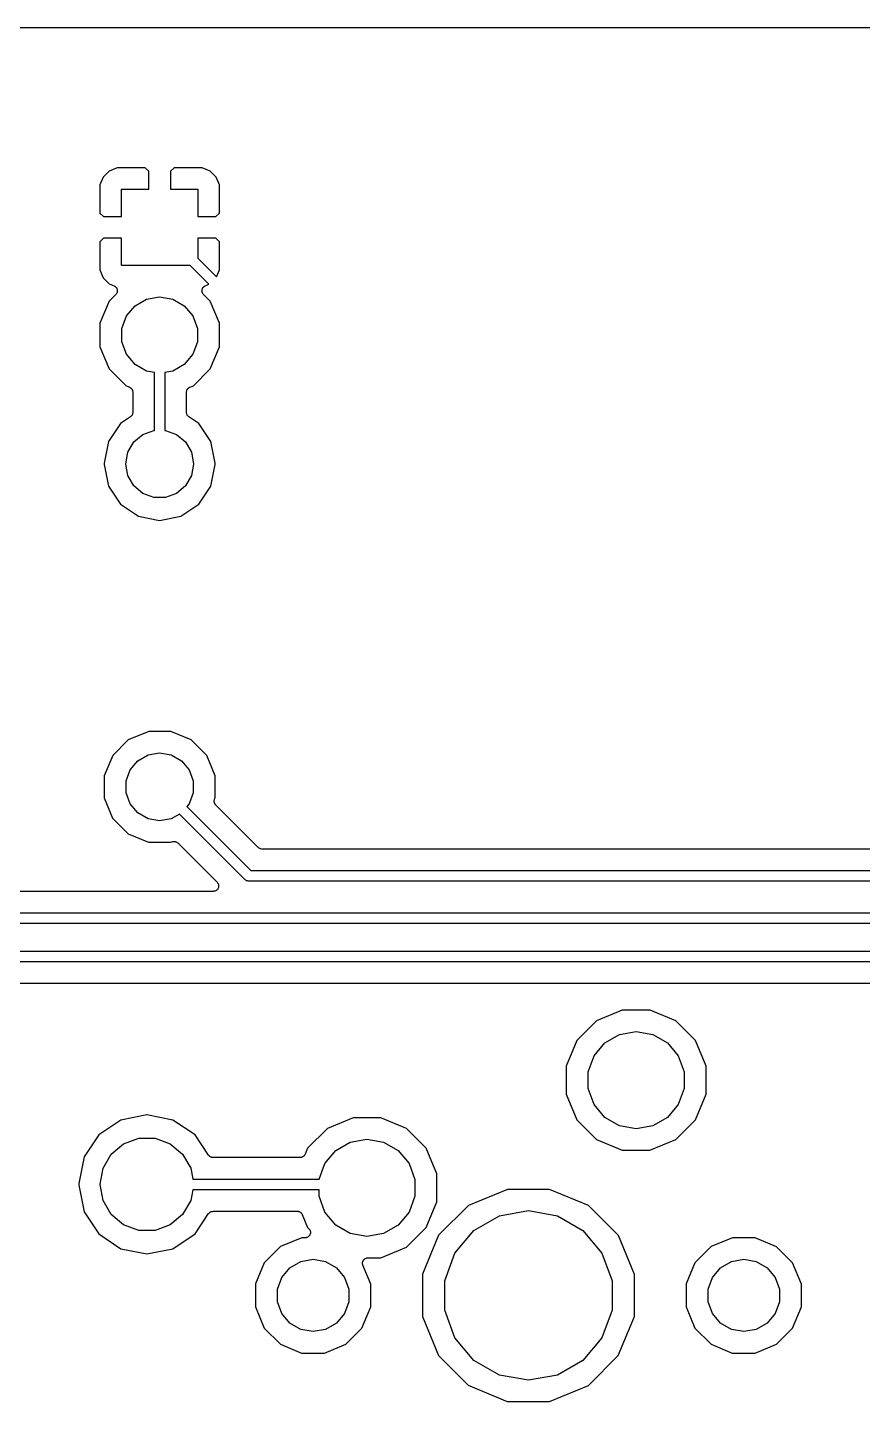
# Model space of a CAD drawing. Extents: x 37 to 156, y -136 to -20.
# Drawn here: x 57.18 to 76.88, y -52.5 to -20.08 of the extents above; entities that cross this region are included whole.
import ezdxf

# ---------------------------------------------------------------- set-up
doc = ezdxf.new("R2010")
doc.units = 0
doc.header["$MEASUREMENT"] = 0
doc.layers.add('BLACK', color=7, linetype='CONTINUOUS')

msp = doc.modelspace()

# ---------------------------------------------------------------- linework, layer by layer
at = {"layer": 'Black'}
for p, q in [((37.61, -20.083), (155.39, -20.083)), ((58.9693, -23.6122), (58.892, -23.799)), ((59.1122, -23.4693), (58.9693, -23.6122)), ((59.299, -23.392), (59.1122, -23.4693)), ((59.9616, -23.392), (59.299, -23.392)), ((60.046, -23.4764), (59.9616, -23.392)), ((60.046, -23.9), (60.046, -23.4764)), ((60.6384, -23.392), (60.554, -23.4764)), ((60.554, -23.4764), (60.554, -23.9)), ((61.301, -23.392), (60.6384, -23.392)), ((61.4878, -23.4693), (61.301, -23.392)), ((61.6307, -23.6122), (61.4878, -23.4693)), ((61.708, -23.799), (61.6307, -23.6122)), ((58.892, -23.799), (58.892, -24.4616)), ((59.4, -24.546), (59.4, -23.9)), ((59.4, -23.9), (60.046, -23.9)), ((60.554, -23.9), (61.2, -23.9)), ((61.2, -23.9), (61.2, -24.546)), ((61.708, -24.4616), (61.708, -23.799)), ((58.892, -24.4616), (58.9764, -24.546)), ((58.9764, -24.546), (59.4, -24.546)), ((61.2, -24.546), (61.6236, -24.546)), ((61.6236, -24.546), (61.708, -24.4616)), ((58.9764, -25.054), (58.892, -25.1384)), ((58.892, -25.1384), (58.892, -25.801)), ((59.4, -25.054), (58.9764, -25.054)), ((59.4, -25.7), (59.4, -25.054)), ((61.2, -25.054), (61.2, -25.5232)), ((61.6236, -25.054), (61.2, -25.054)), ((61.708, -25.1384), (61.6236, -25.054)), ((61.708, -25.4238), (61.708, -25.1384)), ((61.2, -25.5232), (61.6406, -25.9638)), ((61.708, -25.801), (61.708, -25.4238)), ((58.892, -25.801), (58.9693, -25.9878)), ((61.0232, -25.7), (59.4, -25.7)), ((61.4638, -26.1406), (61.0232, -25.7)), ((61.6406, -25.9638), (61.708, -25.801)), ((58.9693, -25.9878), (59.1122, -26.1307)), ((59.1122, -26.1307), (59.2236, -26.1768)), ((59.2236, -26.1768), (59.2353, -26.1843)), ((59.2353, -26.1843), (59.2479, -26.1902)), ((59.2479, -26.1902), (59.2538, -26.196)), ((59.2538, -26.196), (59.2608, -26.2005)), ((59.2608, -26.2005), (59.2693, -26.2115)), ((59.2693, -26.2115), (59.2791, -26.2214)), ((59.2791, -26.2214), (59.2826, -26.2289)), ((59.2826, -26.2289), (59.2876, -26.2355)), ((59.2876, -26.2355), (59.2918, -26.2487)), ((59.2918, -26.2487), (59.2977, -26.2614)), ((61.3023, -26.2612), (61.3081, -26.2487)), ((61.3081, -26.2487), (61.3123, -26.2355)), ((61.3123, -26.2355), (61.3174, -26.2288)), ((61.3174, -26.2288), (61.3209, -26.2212)), ((61.3209, -26.2212), (61.3307, -26.2115)), ((61.3307, -26.2115), (61.3391, -26.2005)), ((61.3391, -26.2005), (61.3462, -26.196)), ((61.3462, -26.196), (61.3522, -26.1901)), ((61.3522, -26.1901), (61.3647, -26.1842)), ((61.3647, -26.1842), (61.3763, -26.1768)), ((61.3763, -26.1768), (61.4638, -26.1406)), ((59.1071, -26.5414), (58.8922, -27.0587)), ((59.2647, -26.384), (59.1071, -26.5414)), ((59.2727, -26.3726), (59.2647, -26.384)), ((59.2821, -26.3624), (59.2727, -26.3726)), ((59.2853, -26.3547), (59.2821, -26.3624)), ((59.29, -26.3479), (59.2853, -26.3547)), ((59.2937, -26.3345), (59.29, -26.3479)), ((59.299, -26.3216), (59.2937, -26.3345)), ((59.2977, -26.2614), (59.2984, -26.2696)), ((59.2984, -26.2696), (59.3009, -26.2775)), ((59.2993, -26.3133), (59.299, -26.3216)), ((59.3015, -26.3053), (59.2993, -26.3133)), ((59.3009, -26.2775), (59.3003, -26.2914)), ((59.3003, -26.2914), (59.3015, -26.3053)), ((59.7193, -26.6479), (59.991, -26.491)), ((59.991, -26.491), (60.3, -26.4366)), ((60.3, -26.4366), (60.609, -26.491)), ((60.609, -26.491), (60.8807, -26.6479)), ((61.2984, -26.3051), (61.2996, -26.2914)), ((61.3006, -26.3132), (61.2984, -26.3051)), ((61.299, -26.2776), (61.3015, -26.2696)), ((61.2996, -26.2914), (61.299, -26.2776)), ((61.3009, -26.3216), (61.3006, -26.3132)), ((61.3062, -26.3344), (61.3009, -26.3216)), ((61.3015, -26.2696), (61.3023, -26.2612)), ((61.3098, -26.3477), (61.3062, -26.3344)), ((61.3146, -26.3546), (61.3098, -26.3477)), ((61.3178, -26.3624), (61.3146, -26.3546)), ((61.3271, -26.3726), (61.3178, -26.3624)), ((61.335, -26.3839), (61.3271, -26.3726)), ((61.4943, -26.5435), (61.335, -26.3839)), ((61.7082, -27.0612), (61.4943, -26.5435)), ((59.4103, -27.1831), (59.5176, -26.8883)), ((59.5176, -26.8883), (59.7193, -26.6479)), ((60.8807, -26.6479), (61.0824, -26.8883)), ((61.0824, -26.8883), (61.1897, -27.1831)), ((58.8922, -27.0587), (58.8918, -27.6188)), ((59.4103, -27.4969), (59.4103, -27.1831)), ((61.1897, -27.1831), (61.1897, -27.4969)), ((61.7078, -27.6213), (61.7082, -27.0612)), ((59.5176, -27.7917), (59.4103, -27.4969)), ((61.1897, -27.4969), (61.0824, -27.7917)), ((58.8918, -27.6188), (59.1057, -28.1365)), ((59.7193, -28.0321), (59.5176, -27.7917)), ((61.0824, -27.7917), (60.8807, -28.0321)), ((61.4929, -28.1386), (61.7078, -27.6213)), ((59.1057, -28.1365), (59.5014, -28.5329)), ((59.991, -28.189), (59.7193, -28.0321)), ((60.175, -28.2214), (59.991, -28.189)), ((60.609, -28.189), (60.425, -28.2214)), ((60.8807, -28.0321), (60.609, -28.189)), ((61.0965, -28.5343), (61.4929, -28.1386)), ((60.175, -29.5891), (60.175, -28.2214)), ((60.425, -28.2214), (60.425, -29.5891)), ((59.5014, -28.5329), (59.5887, -28.5692)), ((59.5887, -28.5692), (59.5957, -28.5737)), ((59.5957, -28.5737), (59.6035, -28.5765)), ((59.6035, -28.5765), (59.6142, -28.5855)), ((59.6142, -28.5855), (59.6259, -28.5929)), ((59.6259, -28.5929), (59.6309, -28.5995)), ((59.6309, -28.5995), (59.6373, -28.6049)), ((59.6373, -28.6049), (59.6442, -28.6169)), ((59.6442, -28.6169), (59.6527, -28.6279)), ((59.6527, -28.6279), (59.6552, -28.6359)), ((59.6552, -28.6359), (59.6593, -28.6431)), ((59.6593, -28.6431), (59.6618, -28.6568)), ((59.6618, -28.6568), (59.6659, -28.67)), ((59.6659, -28.67), (59.6656, -28.6783)), ((59.6656, -28.6783), (59.667, -28.6865)), ((59.667, -28.6865), (59.667, -29.167)), ((60.933, -28.6868), (60.9345, -28.6786)), ((60.933, -29.167), (60.933, -28.6868)), ((60.9341, -28.6702), (60.9383, -28.657)), ((60.9345, -28.6786), (60.9341, -28.6702)), ((60.9383, -28.657), (60.9407, -28.6434)), ((60.9407, -28.6434), (60.9449, -28.6361)), ((60.9449, -28.6361), (60.9474, -28.6281)), ((60.9474, -28.6281), (60.9558, -28.6172)), ((60.9558, -28.6172), (60.9627, -28.6052)), ((60.9627, -28.6052), (60.9692, -28.5998)), ((60.9692, -28.5998), (60.9743, -28.5931)), ((60.9743, -28.5931), (60.9859, -28.5857)), ((60.9859, -28.5857), (60.9965, -28.5769)), ((60.9965, -28.5769), (61.0044, -28.574)), ((61.0044, -28.574), (61.0115, -28.5695)), ((61.0115, -28.5695), (61.0965, -28.5343)), ((59.667, -29.167), (59.6639, -29.1847)), ((60.9361, -29.1847), (60.933, -29.167)), ((59.3769, -29.4288), (59.0939, -29.8523)), ((59.6106, -29.2726), (59.3769, -29.4288)), ((59.6235, -29.2602), (59.6106, -29.2726)), ((59.6373, -29.2486), (59.6235, -29.2602)), ((59.6394, -29.245), (59.6373, -29.2486)), ((59.6424, -29.2421), (59.6394, -29.245)), ((59.6504, -29.226), (59.6424, -29.2421)), ((59.6593, -29.2104), (59.6504, -29.226)), ((59.6601, -29.2063), (59.6593, -29.2104)), ((59.6619, -29.2025), (59.6601, -29.2063)), ((59.6639, -29.1847), (59.6619, -29.2025)), ((60.9381, -29.2025), (60.9361, -29.1847)), ((60.9399, -29.2063), (60.9381, -29.2025)), ((60.9407, -29.2104), (60.9399, -29.2063)), ((60.9496, -29.226), (60.9407, -29.2104)), ((60.9576, -29.2421), (60.9496, -29.226)), ((60.9606, -29.245), (60.9576, -29.2421)), ((60.9627, -29.2486), (60.9606, -29.245)), ((60.9765, -29.2602), (60.9627, -29.2486)), ((60.9894, -29.2726), (60.9765, -29.2602)), ((61.2231, -29.4288), (60.9894, -29.2726)), ((61.5061, -29.8523), (61.2231, -29.4288)), ((59.6872, -29.8627), (59.9, -29.6841)), ((59.9, -29.6841), (60.1611, -29.5891)), ((60.1611, -29.5891), (60.175, -29.5891)), ((60.425, -29.5891), (60.4389, -29.5891)), ((60.4389, -29.5891), (60.7, -29.6841)), ((60.7, -29.6841), (60.9128, -29.8627)), ((59.0939, -29.8523), (58.992, -30.3644)), ((59.5, -30.3769), (59.5482, -30.1033)), ((59.5482, -30.1033), (59.6872, -29.8627)), ((60.9128, -29.8627), (61.0518, -30.1033)), ((61.0518, -30.1033), (61.1, -30.3769)), ((61.608, -30.3644), (61.5061, -29.8523)), ((58.992, -30.3644), (58.992, -30.3956)), ((58.992, -30.3956), (59.0939, -30.9077)), ((59.5, -30.3831), (59.5, -30.3769)), ((59.5482, -30.6567), (59.5, -30.3831)), ((61.1, -30.3831), (61.0518, -30.6567)), ((61.1, -30.3769), (61.1, -30.3831)), ((61.5061, -30.9077), (61.608, -30.3956)), ((61.608, -30.3956), (61.608, -30.3644)), ((59.6872, -30.8973), (59.5482, -30.6567)), ((61.0518, -30.6567), (60.9128, -30.8973)), ((59.0939, -30.9077), (59.3769, -31.3312)), ((59.9, -31.0759), (59.6872, -30.8973)), ((60.1611, -31.1709), (59.9, -31.0759)), ((60.7, -31.0759), (60.4389, -31.1709)), ((60.9128, -30.8973), (60.7, -31.0759)), ((61.2231, -31.3312), (61.5061, -30.9077)), ((59.3769, -31.3312), (59.8004, -31.6142)), ((60.4389, -31.1709), (60.1611, -31.1709)), ((60.7996, -31.6142), (61.2231, -31.3312)), ((59.8004, -31.6142), (60.3, -31.7136)), ((60.3, -31.7136), (60.7996, -31.6142)), ((59.56, -36.8905), (59.1918, -37.2581)), ((60.041, -36.6918), (59.56, -36.8905)), ((60.5613, -36.6922), (60.041, -36.6918)), ((61.0419, -36.8918), (60.5613, -36.6922)), ((61.4095, -37.26), (61.0419, -36.8918)), ((59.1918, -37.2581), (58.9922, -37.7387)), ((59.7838, -37.3848), (60.0253, -37.2454)), ((60.0253, -37.2454), (60.3, -37.1969)), ((60.3, -37.1969), (60.5747, -37.2454)), ((60.5747, -37.2454), (60.8162, -37.3848)), ((61.6082, -37.741), (61.4095, -37.26)), ((59.5091, -37.8606), (59.6045, -37.5985)), ((59.6045, -37.5985), (59.7838, -37.3848)), ((60.8162, -37.3848), (60.9955, -37.5985)), ((60.9955, -37.5985), (61.0909, -37.8606)), ((58.9922, -37.7387), (58.9918, -38.259)), ((59.5091, -38.1394), (59.5091, -37.8606)), ((61.0909, -37.8606), (61.0909, -38.1394)), ((61.6078, -38.2613), (61.6082, -37.741)), ((59.6045, -38.4015), (59.5091, -38.1394)), ((61.0909, -38.1394), (60.9955, -38.4015)), ((58.9918, -38.259), (59.1905, -38.74)), ((59.7838, -38.6152), (59.6045, -38.4015)), ((60.9955, -38.4015), (60.942, -38.4652)), ((60.942, -38.4652), (62.4518, -39.975)), ((61.5864, -38.3328), (61.5894, -38.3193)), ((61.5875, -38.3411), (61.5864, -38.3328)), ((61.5867, -38.3495), (61.5875, -38.3411)), ((61.5903, -38.3629), (61.5867, -38.3495)), ((61.5894, -38.3193), (61.5906, -38.3056)), ((61.5921, -38.3765), (61.5903, -38.3629)), ((61.5906, -38.3056), (61.5941, -38.298)), ((61.596, -38.384), (61.5921, -38.3765)), ((61.5941, -38.298), (61.596, -38.2898)), ((61.596, -38.2898), (61.6078, -38.2613)), ((61.5982, -38.3921), (61.596, -38.384)), ((61.6061, -38.4034), (61.5982, -38.3921)), ((61.6124, -38.4157), (61.6061, -38.4034)), ((61.6186, -38.4214), (61.6124, -38.4157)), ((61.6235, -38.4283), (61.6186, -38.4214)), ((62.625, -39.4298), (61.6235, -38.4283)), ((59.1905, -38.74), (59.5581, -39.1082)), ((60.0253, -38.7546), (59.7838, -38.6152)), ((60.3, -38.8031), (60.0253, -38.7546)), ((60.5747, -38.7546), (60.3, -38.8031)), ((60.7669, -38.6437), (60.5747, -38.7546)), ((62.3116, -40.1884), (60.7669, -38.6437)), ((59.5581, -39.1082), (60.0387, -39.3078)), ((60.0387, -39.3078), (60.559, -39.3082)), ((60.559, -39.3082), (60.5896, -39.2956)), ((60.5896, -39.2956), (60.5978, -39.2938)), ((60.5978, -39.2938), (60.6053, -39.2903)), ((60.6053, -39.2903), (60.6191, -39.2891)), ((60.6191, -39.2891), (60.6327, -39.2861)), ((60.6327, -39.2861), (60.6409, -39.2872)), ((60.6409, -39.2872), (60.6492, -39.2864)), ((60.6492, -39.2864), (60.6627, -39.29)), ((60.6627, -39.29), (60.6764, -39.2919)), ((60.6764, -39.2919), (60.6838, -39.2957)), ((60.6838, -39.2957), (60.6918, -39.2978)), ((60.6918, -39.2978), (60.7032, -39.3058)), ((60.7032, -39.3058), (60.7155, -39.3123)), ((60.7155, -39.3123), (60.7212, -39.3184)), ((60.7212, -39.3184), (60.728, -39.3231)), ((60.728, -39.3231), (61.655, -40.2502)), ((62.6296, -39.433), (62.625, -39.4298)), ((62.6332, -39.4373), (62.6296, -39.433)), ((62.6475, -39.4456), (62.6332, -39.4373)), ((62.6611, -39.4551), (62.6475, -39.4456)), ((62.6665, -39.4565), (62.6611, -39.4551)), ((62.6714, -39.4593), (62.6665, -39.4565)), ((62.6877, -39.4622), (62.6714, -39.4593)), ((62.7037, -39.4665), (62.6877, -39.4622)), ((62.7093, -39.466), (62.7037, -39.4665)), ((62.7148, -39.467), (62.7093, -39.466)), ((108.798, -39.467), (62.7148, -39.467)), ((62.3161, -40.1915), (62.3116, -40.1884)), ((62.3197, -40.1958), (62.3161, -40.1915)), ((62.3338, -40.2039), (62.3197, -40.1958)), ((62.4518, -39.975), (145.148, -39.975)), ((61.5652, -40.467), (55.0148, -40.467)), ((61.5815, -40.4641), (61.5652, -40.467)), ((61.5981, -40.4627), (61.5815, -40.4641)), ((61.6031, -40.4603), (61.5981, -40.4627)), ((61.6086, -40.4593), (61.6031, -40.4603)), ((61.623, -40.451), (61.6086, -40.4593)), ((61.638, -40.444), (61.623, -40.451)), ((61.642, -40.4401), (61.638, -40.444)), ((61.6468, -40.4373), (61.642, -40.4401)), ((61.6575, -40.4246), (61.6468, -40.4373)), ((61.655, -40.2502), (61.6645, -40.2638)), ((61.6692, -40.4128), (61.6575, -40.4246)), ((61.6645, -40.2638), (61.6752, -40.2765)), ((61.6716, -40.4078), (61.6692, -40.4128)), ((61.6752, -40.4035), (61.6716, -40.4078)), ((61.6752, -40.2765), (61.6771, -40.2818)), ((61.6809, -40.3879), (61.6752, -40.4035)), ((61.6771, -40.2818), (61.6803, -40.2863)), ((61.6803, -40.2863), (61.6846, -40.3024)), ((61.6879, -40.3729), (61.6809, -40.3879)), ((61.6846, -40.3024), (61.6903, -40.3179)), ((61.6884, -40.3673), (61.6879, -40.3729)), ((61.6903, -40.3621), (61.6884, -40.3673)), ((61.6903, -40.3179), (61.6903, -40.3235)), ((61.6903, -40.3235), (61.6917, -40.3289)), ((61.6917, -40.3289), (61.6903, -40.3455)), ((61.6903, -40.3455), (61.6903, -40.3621)), ((62.3472, -40.2133), (62.3338, -40.2039)), ((62.3525, -40.2147), (62.3472, -40.2133)), ((62.3572, -40.2175), (62.3525, -40.2147)), ((62.3733, -40.2203), (62.3572, -40.2175)), ((62.3891, -40.2245), (62.3733, -40.2203)), ((62.3946, -40.224), (62.3891, -40.2245)), ((62.4, -40.225), (62.3946, -40.224)), ((145.2, -40.225), (62.4, -40.225)), ((54.7518, -40.975), (146.648, -40.975)), ((146.7, -41.225), (54.7, -41.225)), ((49.2, -41.875), (149.548, -41.875)), ((149.6, -42.125), (49.2, -42.125)), ((47.9125, -42.633), (149.587, -42.633)), ((71.213, -43.2687), (70.606, -43.5195)), ((71.8698, -43.2693), (71.213, -43.2687)), ((72.4764, -43.5212), (71.8698, -43.2693)), ((70.606, -43.5195), (70.1412, -43.9836)), ((72.9405, -43.986), (72.4764, -43.5212)), ((70.1412, -43.9836), (69.8893, -44.5902)), ((70.5464, -44.3463), (70.8025, -44.0411)), ((70.8025, -44.0411), (71.1476, -43.8418)), ((71.1476, -43.8418), (71.54, -43.7726)), ((71.54, -43.7726), (71.9324, -43.8418)), ((71.9324, -43.8418), (72.2775, -44.0411)), ((72.2775, -44.0411), (72.5336, -44.3463)), ((73.1913, -44.593), (72.9405, -43.986)), ((70.4101, -44.7208), (70.5464, -44.3463)), ((72.5336, -44.3463), (72.6699, -44.7208)), ((69.8893, -44.5902), (69.8887, -45.247)), ((70.4101, -45.1192), (70.4101, -44.7208)), ((72.6699, -44.7208), (72.6699, -45.1192)), ((73.1907, -45.2498), (73.1913, -44.593)), ((69.8887, -45.247), (70.1395, -45.854)), ((70.5464, -45.4937), (70.4101, -45.1192)), ((72.6699, -45.1192), (72.5336, -45.4937)), ((72.9388, -45.8564), (73.1907, -45.2498)), ((70.8025, -45.7989), (70.5464, -45.4937)), ((72.5336, -45.4937), (72.2775, -45.7989)), ((59.3856, -45.8627), (58.8647, -46.2107)), ((60, -45.7405), (59.3856, -45.8627)), ((60.6144, -45.8627), (60, -45.7405)), ((61.1353, -46.2107), (60.6144, -45.8627)), ((64.863, -45.8087), (64.256, -46.0595)), ((65.5198, -45.8093), (64.863, -45.8087)), ((66.1264, -46.0612), (65.5198, -45.8093)), ((70.1395, -45.854), (70.6036, -46.3188)), ((71.1476, -45.9982), (70.8025, -45.7989)), ((71.54, -46.0674), (71.1476, -45.9982)), ((71.9324, -45.9982), (71.54, -46.0674)), ((72.2775, -45.7989), (71.9324, -45.9982)), ((72.474, -46.3205), (72.9388, -45.8564)), ((58.8647, -46.2107), (58.5167, -46.7316)), ((59.45, -46.4232), (59.809, -46.2925)), ((59.809, -46.2925), (60.191, -46.2925)), ((60.191, -46.2925), (60.55, -46.4232)), ((61.4559, -46.6906), (61.1353, -46.2107)), ((64.256, -46.0595), (63.7912, -46.5236)), ((64.7976, -46.3818), (65.19, -46.3126)), ((65.19, -46.3126), (65.5824, -46.3818)), ((66.5905, -46.526), (66.1264, -46.0612)), ((70.6036, -46.3188), (71.2102, -46.5707)), ((71.867, -46.5713), (72.474, -46.3205)), ((58.9663, -46.9996), (59.1574, -46.6687)), ((59.1574, -46.6687), (59.45, -46.4232)), ((60.55, -46.4232), (60.8426, -46.6687)), ((60.8426, -46.6687), (61.0337, -46.9996)), ((63.7236, -46.6835), (63.7147, -46.6942)), ((63.7264, -46.6757), (63.7236, -46.6835)), ((63.7309, -46.6687), (63.7264, -46.6757)), ((63.7912, -46.5236), (63.7309, -46.6687)), ((64.1964, -46.8863), (64.4525, -46.5811)), ((64.4525, -46.5811), (64.7976, -46.3818)), ((65.5824, -46.3818), (65.9275, -46.5811)), ((65.9275, -46.5811), (66.1836, -46.8863)), ((66.8413, -47.133), (66.5905, -46.526)), ((71.2102, -46.5707), (71.867, -46.5713)), ((58.5167, -46.7316), (58.392, -47.3585)), ((58.9, -47.3758), (58.9663, -46.9996)), ((61.0337, -46.9996), (61.0787, -47.255)), ((61.4683, -46.7035), (61.4559, -46.6906)), ((61.4798, -46.7173), (61.4683, -46.7035)), ((61.4835, -46.7194), (61.4798, -46.7173)), ((61.4864, -46.7224), (61.4835, -46.7194)), ((61.5025, -46.7304), (61.4864, -46.7224)), ((61.518, -46.7393), (61.5025, -46.7304)), ((61.5222, -46.7401), (61.518, -46.7393)), ((61.5259, -46.7419), (61.5222, -46.7401)), ((61.5438, -46.7439), (61.5259, -46.7419)), ((61.5615, -46.747), (61.5438, -46.7439)), ((63.6136, -46.747), (61.5615, -46.747)), ((63.6218, -46.7456), (63.6136, -46.747)), ((63.6301, -46.7459), (63.6218, -46.7456)), ((63.6433, -46.7418), (63.6301, -46.7459)), ((63.657, -46.7393), (63.6433, -46.7418)), ((63.6642, -46.7352), (63.657, -46.7393)), ((63.6722, -46.7327), (63.6642, -46.7352)), ((63.6832, -46.7242), (63.6722, -46.7327)), ((63.6952, -46.7173), (63.6832, -46.7242)), ((63.7006, -46.7109), (63.6952, -46.7173)), ((63.7072, -46.7059), (63.7006, -46.7109)), ((63.7147, -46.6942), (63.7072, -46.7059)), ((64.0622, -47.255), (64.1964, -46.8863)), ((66.1836, -46.8863), (66.3199, -47.2608)), ((61.0787, -47.255), (64.0622, -47.255)), ((66.3199, -47.2608), (66.3199, -47.6592)), ((66.8411, -47.3459), (66.8413, -47.133)), ((58.392, -47.3585), (58.392, -47.4015)), ((58.392, -47.4015), (58.5167, -48.0284)), ((58.9, -47.3842), (58.9, -47.3758)), ((58.9663, -47.7604), (58.9, -47.3842)), ((61.0787, -47.505), (61.0337, -47.7604)), ((64.0601, -47.505), (61.0787, -47.505)), ((64.0601, -47.6592), (64.0601, -47.505)), ((66.8407, -47.7898), (66.8411, -47.3459)), ((68.5045, -47.4977), (67.5846, -47.8778)), ((69.4998, -47.4985), (68.5045, -47.4977)), ((70.4191, -47.8802), (69.4998, -47.4985)), ((59.1574, -48.0913), (58.9663, -47.7604)), ((61.0337, -47.7604), (60.8426, -48.0913)), ((64.1964, -48.0337), (64.0601, -47.6592)), ((66.3199, -47.6592), (66.1836, -48.0337)), ((66.5888, -48.3964), (66.8407, -47.7898)), ((67.5846, -47.8778), (66.8802, -48.5809)), ((71.1222, -48.5846), (70.4191, -47.8802)), ((58.5167, -48.0284), (58.8647, -48.5493)), ((59.45, -48.3368), (59.1574, -48.0913)), ((60.8426, -48.0913), (60.55, -48.3368)), ((61.1353, -48.5493), (61.4559, -48.0694)), ((61.4559, -48.0694), (61.4683, -48.0565)), ((61.4683, -48.0565), (61.4798, -48.0427)), ((61.4798, -48.0427), (61.4835, -48.0406)), ((61.4835, -48.0406), (61.4864, -48.0376)), ((61.4864, -48.0376), (61.5025, -48.0296)), ((61.5025, -48.0296), (61.518, -48.0207)), ((61.518, -48.0207), (61.5222, -48.0199)), ((61.5222, -48.0199), (61.5259, -48.0181)), ((61.5259, -48.0181), (61.5438, -48.0161)), ((61.5438, -48.0161), (61.5615, -48.013)), ((61.5615, -48.013), (63.5472, -48.013)), ((63.5472, -48.013), (63.5555, -48.0145)), ((63.5555, -48.0145), (63.5639, -48.0141)), ((63.5639, -48.0141), (63.577, -48.0183)), ((63.577, -48.0183), (63.5906, -48.0207)), ((63.5906, -48.0207), (63.5979, -48.0249)), ((63.5979, -48.0249), (63.6059, -48.0274)), ((63.6059, -48.0274), (63.6169, -48.0358)), ((63.6169, -48.0358), (63.6288, -48.0427)), ((63.6288, -48.0427), (63.6342, -48.0492)), ((63.6342, -48.0492), (63.6409, -48.0543)), ((63.6409, -48.0543), (63.6483, -48.0659)), ((63.6483, -48.0659), (63.6572, -48.0765)), ((63.6572, -48.0765), (63.66, -48.0844)), ((63.66, -48.0844), (63.6645, -48.0915)), ((63.6645, -48.0915), (63.7895, -48.394)), ((64.4525, -48.3389), (64.1964, -48.0337)), ((66.1836, -48.0337), (65.9275, -48.3389)), ((67.7134, -48.4667), (68.3154, -48.1192)), ((68.3154, -48.1192), (69, -47.9985)), ((69, -47.9985), (69.6846, -48.1192)), ((69.6846, -48.1192), (70.2865, -48.4667)), ((58.8647, -48.5493), (59.3856, -48.8973)), ((59.809, -48.4675), (59.45, -48.3368)), ((60.191, -48.4675), (59.809, -48.4675)), ((60.55, -48.3368), (60.191, -48.4675)), ((60.6144, -48.8973), (61.1353, -48.5493)), ((63.7875, -48.625), (63.7731, -48.6333)), ((63.8026, -48.618), (63.7875, -48.625)), ((63.7895, -48.394), (63.8197, -48.4242)), ((63.8065, -48.6141), (63.8026, -48.618)), ((63.8114, -48.6113), (63.8065, -48.6141)), ((63.822, -48.5986), (63.8114, -48.6113)), ((63.8197, -48.4242), (63.8292, -48.4378)), ((63.8338, -48.5869), (63.822, -48.5986)), ((63.8292, -48.4378), (63.8399, -48.4505)), ((63.8361, -48.5818), (63.8338, -48.5869)), ((63.8397, -48.5775), (63.8361, -48.5818)), ((63.8454, -48.5619), (63.8397, -48.5775)), ((63.8399, -48.4505), (63.8418, -48.4558)), ((63.8418, -48.4558), (63.845, -48.4604)), ((63.845, -48.4604), (63.8492, -48.4764)), ((63.8525, -48.5469), (63.8454, -48.5619)), ((63.8492, -48.4764), (63.8549, -48.492)), ((63.8529, -48.5413), (63.8525, -48.5469)), ((63.8549, -48.5361), (63.8529, -48.5413)), ((63.8549, -48.492), (63.8549, -48.4976)), ((63.8549, -48.4976), (63.8563, -48.503)), ((63.8563, -48.503), (63.8549, -48.5195)), ((63.8549, -48.5195), (63.8549, -48.5361)), ((64.7976, -48.5382), (64.4525, -48.3389)), ((65.19, -48.6074), (64.7976, -48.5382)), ((65.5824, -48.5382), (65.19, -48.6074)), ((65.9275, -48.3389), (65.5824, -48.5382)), ((66.124, -48.8605), (66.5888, -48.3964)), ((66.8802, -48.5809), (66.4985, -49.5002)), ((67.2666, -48.9992), (67.7134, -48.4667)), ((70.2865, -48.4667), (70.7334, -48.9992)), ((71.5023, -49.5045), (71.1222, -48.5846)), ((59.3856, -48.8973), (60, -49.0195)), ((60, -49.0195), (60.6144, -48.8973)), ((63.1513, -48.8473), (62.7687, -49.2292)), ((63.6509, -48.6409), (63.1513, -48.8473)), ((63.7297, -48.6409), (63.6509, -48.6409)), ((63.7461, -48.6381), (63.7297, -48.6409)), ((63.7626, -48.6366), (63.7461, -48.6381)), ((63.7676, -48.6343), (63.7626, -48.6366)), ((63.7731, -48.6333), (63.7676, -48.6343)), ((65.517, -49.1113), (66.124, -48.8605)), ((73.3113, -48.8473), (72.9287, -49.2292)), ((73.8109, -48.6409), (73.3113, -48.8473)), ((74.3515, -48.6413), (73.8109, -48.6409)), ((74.8508, -48.8487), (74.3515, -48.6413)), ((75.2327, -49.2313), (74.8508, -48.8487)), ((62.7687, -49.2292), (62.5613, -49.7285)), ((63.371, -49.3457), (63.6279, -49.1974)), ((63.6279, -49.1974), (63.92, -49.1458)), ((63.92, -49.1458), (64.2121, -49.1974)), ((64.2121, -49.1974), (64.469, -49.3457)), ((65.086, -49.2434), (65.0878, -49.2297)), ((65.0878, -49.2516), (65.086, -49.2434)), ((65.0878, -49.2297), (65.0879, -49.2159)), ((65.0878, -49.26), (65.0878, -49.2516)), ((65.0925, -49.273), (65.0878, -49.26)), ((65.0879, -49.2159), (65.0907, -49.208)), ((65.0907, -49.208), (65.0918, -49.1997)), ((65.0918, -49.1997), (65.0982, -49.1874)), ((65.0955, -49.2865), (65.0925, -49.273)), ((65.0982, -49.1874), (65.103, -49.1744)), ((65.103, -49.1744), (65.1084, -49.168)), ((65.1084, -49.168), (65.1122, -49.1606)), ((65.1122, -49.1606), (65.1224, -49.1513)), ((65.1224, -49.1513), (65.1314, -49.1407)), ((65.1314, -49.1407), (65.1386, -49.1365)), ((65.1386, -49.1365), (65.1448, -49.1308)), ((65.1448, -49.1308), (65.1576, -49.1256)), ((65.1576, -49.1256), (65.1696, -49.1186)), ((65.1696, -49.1186), (65.1778, -49.1172)), ((65.1778, -49.1172), (65.1855, -49.114)), ((65.1855, -49.114), (65.1994, -49.1134)), ((65.1994, -49.1134), (65.213, -49.111)), ((65.213, -49.111), (65.517, -49.1113)), ((67.0289, -49.6524), (67.2666, -48.9992)), ((70.7334, -48.9992), (70.9711, -49.6524)), ((72.9287, -49.2292), (72.7213, -49.7285)), ((73.531, -49.3457), (73.7879, -49.1974)), ((73.7879, -49.1974), (74.08, -49.1458)), ((74.08, -49.1458), (74.3721, -49.1974)), ((74.3721, -49.1974), (74.629, -49.3457)), ((75.4391, -49.7309), (75.2327, -49.2313)), ((63.0788, -49.8517), (63.1803, -49.5729)), ((63.1803, -49.5729), (63.371, -49.3457)), ((64.469, -49.3457), (64.6597, -49.5729)), ((64.6597, -49.5729), (64.7612, -49.8517)), ((65.2791, -49.7309), (65.0955, -49.2865)), ((66.4985, -49.5002), (66.4977, -50.4955)), ((71.5016, -50.2942), (71.5023, -49.5045)), ((73.2388, -49.8517), (73.3403, -49.5729)), ((73.3403, -49.5729), (73.531, -49.3457)), ((74.629, -49.3457), (74.8197, -49.5729)), ((74.8197, -49.5729), (74.9212, -49.8517)), ((62.5613, -49.7285), (62.5609, -50.2691)), ((63.0788, -50.1483), (63.0788, -49.8517)), ((64.7612, -49.8517), (64.7612, -50.1483)), ((65.2787, -50.2715), (65.2791, -49.7309)), ((67.0289, -50.3476), (67.0289, -49.6524)), ((70.9711, -49.6524), (70.9711, -50.3476)), ((72.7213, -49.7285), (72.7209, -50.2691)), ((73.2388, -50.1483), (73.2388, -49.8517)), ((74.9212, -49.8517), (74.9212, -50.1483)), ((75.4387, -50.2715), (75.4391, -49.7309)), ((63.1803, -50.4271), (63.0788, -50.1483)), ((64.7612, -50.1483), (64.6597, -50.4271)), ((73.3403, -50.4271), (73.2388, -50.1483)), ((74.9212, -50.1483), (74.8197, -50.4271)), ((62.5609, -50.2691), (62.7673, -50.7687)), ((63.371, -50.6543), (63.1803, -50.4271)), ((64.6597, -50.4271), (64.469, -50.6543)), ((65.0713, -50.7708), (65.1954, -50.4719)), ((65.1954, -50.4719), (65.2787, -50.2715)), ((66.4977, -50.4955), (66.8778, -51.4154)), ((67.2666, -51.0008), (67.0289, -50.3476)), ((70.9711, -50.3476), (70.7334, -51.0008)), ((71.1198, -51.4191), (71.5015, -50.4998)), ((71.5015, -50.4998), (71.5016, -50.2942)), ((71.5016, -50.2942), (71.5016, -50.2942)), ((72.7209, -50.2691), (72.9273, -50.7687)), ((73.531, -50.6543), (73.3403, -50.4271)), ((74.8197, -50.4271), (74.629, -50.6543)), ((75.2313, -50.7708), (75.4387, -50.2715)), ((62.7673, -50.7687), (63.1492, -51.1513)), ((63.6279, -50.8026), (63.371, -50.6543)), ((63.92, -50.8541), (63.6279, -50.8026)), ((64.2121, -50.8026), (63.92, -50.8541)), ((64.469, -50.6543), (64.2121, -50.8026)), ((64.6887, -51.1527), (65.0713, -50.7708)), ((72.9273, -50.7687), (73.3092, -51.1513)), ((73.7879, -50.8026), (73.531, -50.6543)), ((74.08, -50.8541), (73.7879, -50.8026)), ((74.3721, -50.8026), (74.08, -50.8541)), ((74.629, -50.6543), (74.3721, -50.8026)), ((74.8487, -51.1527), (75.2313, -50.7708)), ((63.1492, -51.1513), (63.6485, -51.3587)), ((64.1891, -51.3591), (64.6887, -51.1527)), ((67.7134, -51.5332), (67.2666, -51.0008)), ((70.7334, -51.0008), (70.2865, -51.5332)), ((73.3092, -51.1513), (73.8085, -51.3587)), ((74.3491, -51.3591), (74.8487, -51.1527)), ((63.6485, -51.3587), (64.1891, -51.3591)), ((66.8778, -51.4154), (67.5809, -52.1198)), ((68.3154, -51.8808), (67.7134, -51.5332)), ((70.2865, -51.5332), (69.6846, -51.8808)), ((70.4154, -52.1222), (71.1198, -51.4191)), ((73.8085, -51.3587), (74.3491, -51.3591)), ((67.5809, -52.1198), (68.5002, -52.5015)), ((69, -52.0015), (68.3154, -51.8808)), ((69.6846, -51.8808), (69, -52.0015)), ((69.4955, -52.5023), (70.4154, -52.1222)), ((68.5002, -52.5015), (69.4955, -52.5023))]:
    msp.add_line(p, q, dxfattribs=at)

doc.saveas('drawing.dxf')
